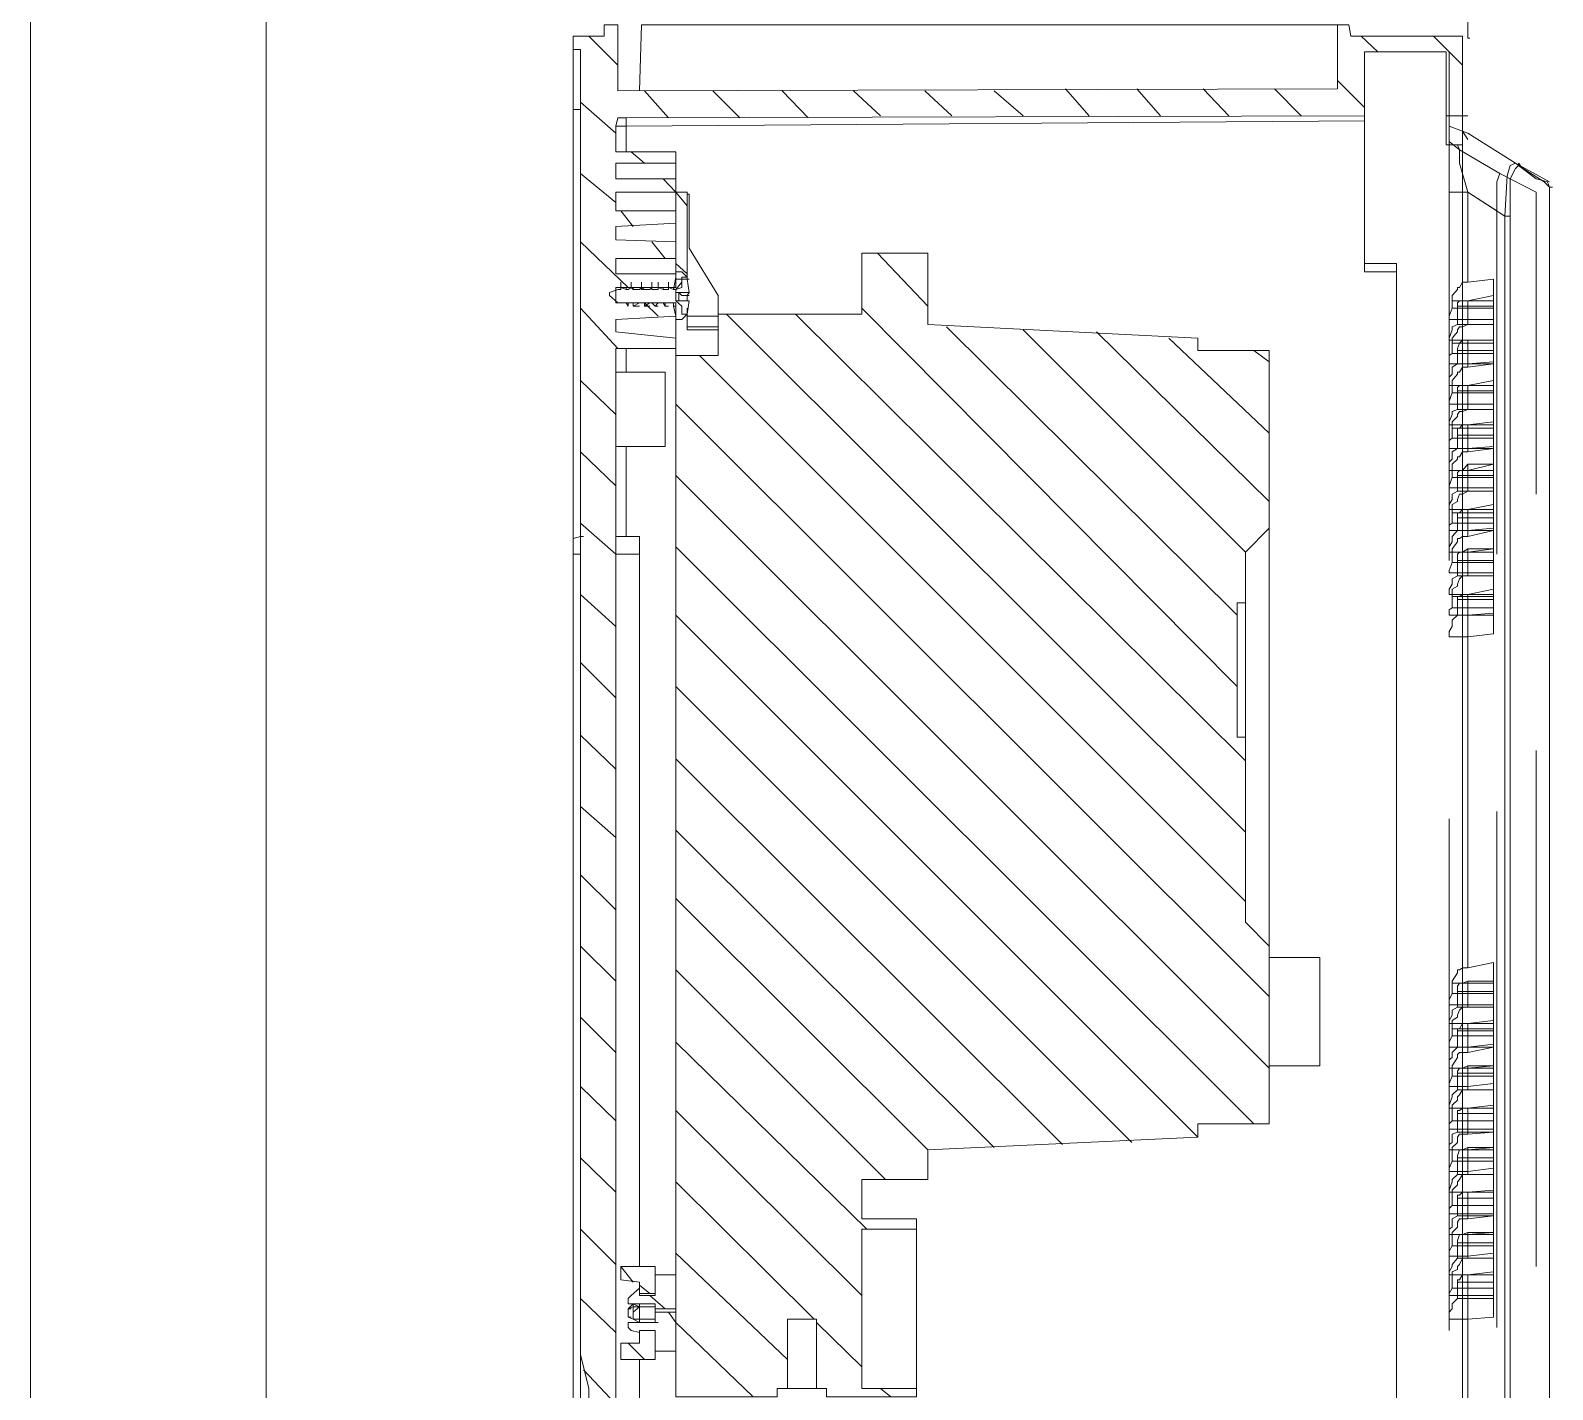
# Model space of a CAD drawing. Header units: millimetres. Extents: x 40 to 176, y -32 to 59.
# Drawn here: x 115.707 to 117.763, y -4.115 to -2.279 of the extents above; entities that cross this region are included whole.
import ezdxf

# ---------------------------------------------------------------- set-up
doc = ezdxf.new("R2010")
doc.units = ezdxf.units.MM
doc.layers.add('15 - Quadro de medição', color=6, linetype='Continuous')

msp = doc.modelspace()

# ---------------------------------------------------------------- linework, layer by layer
at = {"layer": '15 - Quadro de medição', "color": 7, "linetype": 'Continuous', "lineweight": 20, "true_color": 0x000007}
for points in [[(115.7074, -4.6712), (115.7074, 5.0936), (115.7074, 5.0936)], [(117.6489, -2.2897), (117.6489, -2.2869), (117.6489, 1.4033)], [(116.0259, -4.4575), (116.0259, -1.1569), (116.0259, -1.1569)], [(117.6419, -2.3945), (117.6419, -2.2869), (117.4911, -2.2869), (117.4883, -2.2715), (117.4729, -2.2715), (117.4729, -2.3581), (116.5008, -2.3609), (116.5008, -2.2715), (116.4826, -2.2715), (116.4826, -2.2869), (116.4407, -2.2869), (116.4407, -2.3051), (116.4505, -2.3051), (116.4505, -4.0678), (116.4617, -4.1139)], [(116.5301, -2.3609), (116.5329, -2.2715), (117.4729, -2.2715)], [(116.5008, -2.326), (116.4617, -2.2869), (116.4617, -2.2869)], [(117.5274, -2.3079), (117.5051, -2.2869), (117.5051, -2.2869)], [(117.6419, -2.326), (117.6028, -2.2869), (117.6028, -2.2869)], [(117.6489, -2.2897), (117.6517, -2.2897), (117.6517, -2.2897)], [(116.4505, -2.3861), (116.4407, -2.3861), (116.4407, -2.3051)], [(116.498, -4.9212), (116.498, -2.7087), (116.579, -2.7087), (116.579, -2.6948), (116.498, -2.6864), (116.498, -2.6696), (116.579, -2.6654), (116.579, -2.6473), (116.498, -2.6473), (116.498, -2.6263), (116.579, -2.6263), (116.579, -2.6082), (116.498, -2.6082), (116.498, -2.5872), (116.579, -2.5872), (116.579, -2.5649), (116.498, -2.5621), (116.498, -2.5439), (116.579, -2.5397), (116.579, -2.523), (116.498, -2.523), (116.498, -2.4978), (116.579, -2.4978), (116.579, -2.4797), (116.498, -2.4797), (116.498, -2.4587), (116.579, -2.4587), (116.579, -2.4433), (116.498, -2.4433), (116.498, -2.4084), (116.5008, -2.3972), (116.512, -2.3972), (117.5093, -2.3945), (117.5093, -2.3079), (117.6196, -2.3079), (117.6196, -2.3945), (117.6419, -2.3945)], [(117.6238, -2.3079), (117.6238, -2.4336), (117.6238, -2.4336)], [(117.6238, -2.3288), (117.6238, -2.326), (117.6238, -2.326)], [(117.6238, -2.3288), (117.6238, -2.326), (117.6238, -2.326)], [(117.6238, -2.4503), (117.6238, -2.3288), (117.6238, -2.3288)], [(116.5692, -2.3972), (116.5371, -2.3609), (116.5371, -2.3609)], [(116.6656, -2.3972), (116.6293, -2.3609), (116.6293, -2.3609)], [(116.7578, -2.3972), (116.7229, -2.3609), (116.7229, -2.3609)], [(116.8556, -2.3945), (116.8193, -2.3609), (116.8193, -2.3609)], [(116.9519, -2.3945), (116.9156, -2.3609), (116.9156, -2.3609)], [(117.0483, -2.3945), (117.0092, -2.3609), (117.0092, -2.3609)], [(117.1377, -2.3945), (117.1056, -2.3581), (117.1056, -2.3581)], [(117.2341, -2.3945), (117.202, -2.3581), (117.202, -2.3581)], [(117.3263, -2.3945), (117.2914, -2.3581), (117.2914, -2.3581)], [(117.4241, -2.3945), (117.3877, -2.3581), (117.3877, -2.3581)], [(117.5093, -2.3833), (117.4729, -2.347), (117.4729, -2.347)], [(116.498, -2.4182), (116.4505, -2.3763), (116.4505, -2.3763)], [(116.4407, -2.3861), (116.4407, -2.9769), (116.4407, -2.9769)], [(116.498, -2.4084), (116.512, -2.4084), (116.512, -2.3972)], [(116.512, -2.4084), (117.5093, -2.4014), (117.5093, -2.3945)], [(117.5093, -2.4014), (117.5093, -2.6054), (117.5093, -2.6054)], [(117.6419, -2.3945), (117.6419, -2.4336), (117.6196, -2.4336), (117.6196, -2.3945)], [(117.6489, -2.3945), (117.6238, -2.3945), (117.6238, -2.3945)], [(116.512, -2.4433), (116.512, -2.4084), (116.512, -2.4084)], [(117.6238, -2.4084), (117.6419, -2.4154), (117.6419, -2.4978)], [(117.6489, -2.4978), (117.6419, -2.4978), (117.6419, -2.4154), (117.6489, -2.4266)], [(117.6489, -2.4266), (117.6419, -2.4154), (117.6419, -2.4154)], [(117.6489, -2.4182), (117.6419, -2.4154), (117.6419, -2.4154)], [(117.6489, -2.4182), (117.7132, -2.4587), (117.7062, -2.4615), (117.702, -2.4755), (117.6992, -2.5299)], [(116.5371, -2.4587), (116.519, -2.4433), (116.519, -2.4433)], [(117.6238, -2.4294), (117.6378, -2.4405), (117.6378, -2.4587), (117.6489, -2.4978), (117.6238, -2.4978)], [(117.6238, -2.4294), (117.6378, -2.4405), (117.6922, -2.4727)], [(117.6238, -2.4336), (117.6238, -2.4908), (117.6238, -2.4908)], [(117.6378, -2.4405), (117.635, -2.4336), (117.635, -2.4336)], [(117.6378, -2.4405), (117.635, -2.4336), (117.635, -2.4336)], [(117.6378, -2.4405), (117.635, -2.4336), (117.635, -2.4336)], [(117.6378, -2.4405), (117.6378, -2.4587), (117.6489, -2.4978), (117.688, -2.523), (117.688, -2.4838), (117.6922, -2.4727)], [(117.6419, -2.4336), (117.6419, -5.6545), (117.6419, -5.6545)], [(116.579, -2.4587), (116.579, -2.4797), (116.579, -2.4797)], [(117.7174, -2.4615), (117.7132, -2.4657), (117.7062, -2.4797), (117.7062, -5.9269), (117.7174, -5.945), (117.7593, -5.9408)], [(117.7593, -2.4838), (117.7132, -2.4587), (117.7174, -2.4615), (117.7523, -2.4838), (117.7593, -2.4908)], [(117.7202, -2.4615), (117.7174, -2.4587), (117.7174, -2.4587)], [(117.7174, -2.4615), (117.7174, -2.4587), (117.7174, -2.4587)], [(117.7565, -2.4838), (117.7411, -2.4797), (117.7174, -2.4615)], [(116.498, -2.5118), (116.4505, -2.4727), (116.4505, -2.4727)], [(116.579, -2.4978), (116.5623, -2.4797), (116.5623, -2.4797)], [(117.688, -2.9867), (117.688, -2.523), (117.688, -2.4838), (117.6922, -2.4727), (117.7411, -2.4978)], [(117.7593, -2.4908), (117.7565, -2.4838), (117.7565, -2.4838)], [(116.579, -2.4978), (116.5832, -2.4978), (116.5832, -2.4978)], [(116.5944, -2.516), (116.579, -2.4978), (116.579, -2.4978)], [(116.5944, -2.5006), (116.5972, -2.5006), (116.5972, -2.5006)], [(116.6363, -2.6626), (116.6363, -2.6375), (116.5972, -2.5732), (116.5972, -2.5006)], [(117.6238, -2.4908), (117.6238, -2.9951), (117.6238, -2.9951)], [(117.6238, -2.4978), (117.6489, -2.4978), (117.6489, -2.6193), (117.6419, -2.6193), (117.6378, -2.6263), (117.635, -2.6263), (117.635, -2.6291), (117.628, -2.6375), (117.628, -2.6543), (117.6238, -2.6654), (117.6238, -2.6696)], [(117.6489, -2.4978), (117.6238, -2.4978), (117.6238, -2.4978)], [(117.6419, -2.4978), (117.6419, -3.002), (117.6419, -3.002)], [(117.6489, -2.4978), (117.6419, -2.4978), (117.6419, -2.4978)], [(117.6489, -2.4978), (117.6992, -2.5299), (117.6992, -2.5299)], [(117.7411, -2.9057), (117.7411, -2.4978), (117.7411, -2.4978)], [(117.7593, -5.5553), (117.7593, -2.4908), (117.7593, -2.4908)], [(117.7593, -2.4908), (117.7635, -2.4908), (117.7635, -2.4908)], [(116.5217, -2.5439), (116.505, -2.523), (116.505, -2.523)], [(117.7062, -2.5299), (117.6992, -2.5299), (117.6992, -5.8808), (117.7062, -5.8808)], [(116.5148, -2.6263), (116.4505, -2.5649), (116.4505, -2.5649)], [(116.565, -2.5872), (116.5469, -2.5649), (116.5469, -2.5649)], [(116.8304, -3.8317), (116.9198, -3.8317), (116.9198, -3.7912), (117.2844, -3.7745), (117.2844, -3.7563), (117.3808, -3.7563), (117.3808, -3.5161), (117.3486, -3.4839), (117.3486, -3.2339), (117.3375, -3.2339), (117.3375, -3.0523), (117.3486, -3.0523), (117.3486, -2.9839), (117.3808, -2.9518), (117.3808, -2.7115), (117.2844, -2.7115), (117.2844, -2.6948), (116.9198, -2.6766), (116.9198, -2.5802), (116.8304, -2.5802), (116.8304, -2.6626)], [(116.9198, -2.6515), (116.8514, -2.5802), (116.8514, -2.5802)], [(116.5944, -2.6082), (116.579, -2.5942), (116.579, -2.5942)], [(116.5874, -2.6054), (116.5944, -2.6124), (116.5944, -2.6124)], [(117.5093, -2.5942), (117.5526, -2.5942), (117.5526, -2.6054)], [(117.5093, -2.6054), (117.5526, -2.6054), (117.5526, -2.6054)], [(117.5526, -2.6054), (117.5526, -4.9826), (117.5526, -4.9826)], [(116.505, -2.6193), (116.505, -2.6263), (116.505, -2.6263)], [(116.512, -2.6263), (116.512, -2.6291), (116.512, -2.6291)], [(116.512, -2.6291), (116.5148, -2.6291), (116.5148, -2.6291)], [(116.519, -2.6193), (116.519, -2.6263), (116.519, -2.6263)], [(116.519, -2.6263), (116.5217, -2.6263), (116.5217, -2.6263)], [(116.5217, -2.6263), (116.5217, -2.6291), (116.5217, -2.6291)], [(116.5217, -2.6291), (116.5301, -2.6291), (116.5301, -2.6291)], [(116.5329, -2.6193), (116.5329, -2.6263), (116.5329, -2.6263)], [(116.5329, -2.6263), (116.5371, -2.6291), (116.5371, -2.6291)], [(116.5329, -2.6263), (116.5371, -2.6263), (116.5371, -2.6263)], [(116.5329, -2.6291), (116.5371, -2.6291), (116.5371, -2.6291)], [(116.5469, -2.6193), (116.5469, -2.6263), (116.5469, -2.6263)], [(116.5469, -2.6263), (116.5469, -2.6291), (116.5469, -2.6291)], [(116.5469, -2.6291), (116.5511, -2.6291), (116.5511, -2.6291)], [(116.5623, -2.6263), (116.5623, -2.6291), (116.5623, -2.6291)], [(116.5623, -2.6291), (116.565, -2.6291), (116.565, -2.6291)], [(116.5692, -2.6193), (116.5692, -2.6263), (116.5692, -2.6263)], [(116.5692, -2.6263), (116.5762, -2.6263), (116.5762, -2.6263)], [(116.5762, -2.6263), (116.5762, -2.6291), (116.5762, -2.6291)], [(116.5762, -2.6291), (116.579, -2.6291), (116.579, -2.6291)], [(116.579, -2.6291), (116.5874, -2.6263), (116.5874, -2.6193)], [(116.5944, -2.6151), (116.5972, -2.6151), (116.5972, -2.6151)], [(116.5944, -2.6151), (116.5972, -2.6333), (116.5944, -2.6375)], [(117.6838, -2.6151), (117.6489, -2.6193), (117.6489, -2.6193)], [(117.6838, -2.6151), (117.6838, -2.6696), (117.6838, -2.6696)], [(116.512, -2.6473), (116.5148, -2.6473), (116.5148, -2.6473)], [(116.512, -2.6473), (116.5148, -2.6473), (116.5148, -2.6473)], [(116.5217, -2.6473), (116.5301, -2.6473), (116.5301, -2.6473)], [(116.5217, -2.6473), (116.5301, -2.6473), (116.5301, -2.6473)], [(116.5217, -2.6515), (116.5301, -2.6515), (116.5301, -2.6515)], [(116.5329, -2.6473), (116.5371, -2.6473), (116.5371, -2.6473)], [(116.5371, -2.6473), (116.5441, -2.6473), (116.5441, -2.6473)], [(116.5553, -2.6654), (116.5371, -2.6473), (116.5371, -2.6473)], [(116.5371, -2.6515), (116.5441, -2.6515), (116.5441, -2.6515)], [(116.5469, -2.6473), (116.5511, -2.6473), (116.5511, -2.6473)], [(116.5469, -2.6473), (116.5511, -2.6473), (116.5511, -2.6473)], [(116.5511, -2.6515), (116.5553, -2.6515), (116.5553, -2.6515)], [(116.5623, -2.6473), (116.565, -2.6473), (116.565, -2.6473)], [(116.5623, -2.6473), (116.565, -2.6473), (116.565, -2.6473)], [(116.565, -2.6515), (116.5692, -2.6515), (116.5692, -2.6515)], [(116.565, -2.6515), (116.5692, -2.6515), (116.5692, -2.6515)], [(116.5762, -2.6473), (116.579, -2.6473), (116.579, -2.6473)], [(116.5762, -2.6473), (116.579, -2.6473), (116.579, -2.6473)], [(116.579, -2.6515), (116.5762, -2.6515), (116.5762, -2.6515)], [(116.579, -2.6333), (116.5832, -2.6333), (116.5874, -2.6375)], [(116.579, -2.6445), (116.5972, -2.6445), (116.5972, -2.6445)], [(116.579, -2.6445), (116.5972, -2.6445), (116.5972, -2.6445)], [(116.5832, -2.6333), (116.5832, -2.6445), (116.5832, -2.6445)], [(116.5944, -2.6375), (116.5874, -2.6375), (116.5874, -2.6375)], [(116.5944, -2.6375), (116.5972, -2.6375), (116.5972, -2.6375)], [(116.5944, -2.6375), (116.5944, -2.6445), (116.5944, -2.6445)], [(116.5972, -2.6445), (116.5944, -2.6626), (116.5944, -2.6626)], [(117.6838, -2.6445), (117.628, -2.6445), (117.628, -2.6445)], [(117.635, -2.6766), (117.635, -2.6515), (117.635, -2.6473), (117.6378, -2.6445), (117.6489, -2.6445), (117.6489, -2.6766)], [(117.6838, -2.6515), (117.635, -2.6515), (117.635, -2.6515)], [(117.6489, -2.6445), (117.6838, -2.6375), (117.6838, -2.6375)], [(116.5008, -2.7087), (116.4505, -2.6543), (116.4505, -2.6543)], [(116.579, -2.6696), (116.579, -2.6948), (116.579, -2.6948)], [(116.6363, -2.6836), (116.5944, -2.6836), (116.5944, -2.6543)], [(116.5944, -2.6654), (116.6363, -2.6654), (116.6363, -2.6654)], [(116.8304, -2.6626), (116.6363, -2.6626), (116.6363, -2.6626)], [(116.6363, -2.7185), (116.6363, -2.6626), (116.6363, -2.6626)], [(117.3486, -3.3624), (116.6475, -2.6626), (116.6475, -2.6626)], [(117.3486, -3.266), (116.741, -2.6626), (116.741, -2.6626)], [(117.3375, -3.1655), (116.8304, -2.6543), (116.8304, -2.6543)], [(117.6489, -2.6696), (117.6238, -2.6696), (117.6238, -2.6696)], [(117.6838, -2.6543), (117.628, -2.6543), (117.628, -2.6543)], [(117.6489, -2.6696), (117.6838, -2.6696), (117.6838, -2.6696)], [(117.6838, -2.6696), (117.6838, -2.6976), (117.6838, -2.6976)], [(116.6363, -2.6794), (116.5944, -2.6794), (116.5944, -2.6794)], [(117.3375, -3.0691), (116.945, -2.6794), (116.945, -2.6794)], [(117.3486, -2.9839), (117.0483, -2.6836), (117.0483, -2.6836)], [(117.3808, -2.9154), (117.1475, -2.6864), (117.1475, -2.6864)], [(117.6489, -2.6976), (117.6238, -2.6976), (117.6238, -2.6948), (117.628, -2.6836), (117.628, -2.6794), (117.635, -2.6766), (117.6489, -2.6766)], [(117.6838, -2.6766), (117.6489, -2.6766), (117.6419, -2.6794), (117.6378, -2.6794), (117.635, -2.6836), (117.635, -2.6864), (117.628, -2.6948), (117.628, -2.7017), (117.6838, -2.7017), (117.6838, -2.6976)], [(117.6838, -2.6766), (117.6489, -2.6766), (117.6489, -2.6766)], [(116.512, -2.7409), (116.512, -2.7087), (116.512, -2.7087)], [(116.579, -2.7087), (116.579, -2.7185), (116.6363, -2.7185)], [(117.3808, -2.8233), (117.2453, -2.6948), (117.2453, -2.6948)], [(117.3808, -2.7269), (117.3598, -2.7115), (117.3598, -2.7115)], [(117.635, -2.7115), (117.635, -2.7297), (117.628, -2.7339), (117.628, -2.7436), (117.6238, -2.7478), (117.6238, -2.759)], [(117.628, -2.759), (117.628, -2.752), (117.635, -2.7436), (117.635, -2.7409), (117.6378, -2.7409), (117.6419, -2.7339), (117.6489, -2.7339), (117.6489, -2.6976), (117.6419, -2.6976), (117.6378, -2.7017), (117.635, -2.7087), (117.635, -2.7115)], [(117.628, -2.7017), (117.628, -2.7157), (117.6838, -2.7157), (117.6838, -2.7017)], [(117.6838, -2.7115), (117.635, -2.7115), (117.635, -2.7115)], [(117.6838, -2.6976), (117.6489, -2.6976), (117.6489, -2.6976)], [(117.6489, -2.6976), (117.6838, -2.6976), (117.6838, -2.6976)], [(116.579, -2.7185), (116.579, -4.125), (116.7159, -4.125), (116.7159, -4.1139), (116.7299, -4.1139), (116.7299, -4.0203), (116.769, -4.0203), (116.769, -4.1139), (116.7829, -4.1139), (116.7829, -4.125), (116.9045, -4.125), (116.9045, -4.1139), (116.8304, -4.1139), (116.8304, -3.8988), (116.9045, -3.8988), (116.9045, -3.8848), (116.8304, -3.8848), (116.8304, -3.8317)], [(117.3486, -3.456), (116.6111, -2.7185), (116.6111, -2.7185)], [(117.628, -2.7157), (117.6238, -2.7185), (117.6238, -2.7297)], [(117.6238, -2.7297), (117.6489, -2.7297), (117.635, -2.7297)], [(117.6489, -2.759), (117.6838, -2.752), (117.6838, -2.7269), (117.6489, -2.7297)], [(117.6838, -2.7297), (117.6489, -2.7297), (117.6489, -2.7297)], [(117.6838, -2.7297), (117.6489, -2.7339), (117.6489, -2.7339)], [(117.6838, -2.7157), (117.6838, -2.7269), (117.6838, -2.7269)], [(116.498, -2.7981), (116.4505, -2.752), (116.4505, -2.752)], [(116.498, -2.7409), (116.565, -2.7409), (116.565, -2.7409)], [(116.565, -2.8414), (116.565, -2.7409), (116.565, -2.7409)], [(117.6489, -2.759), (117.6838, -2.752), (117.6838, -2.752)], [(117.6838, -2.752), (117.6838, -2.759), (117.6838, -2.759)], [(117.6489, -2.759), (117.6238, -2.759), (117.6238, -2.759)], [(117.635, -2.766), (117.635, -2.7911), (117.628, -2.7939), (117.628, -2.7981), (117.6238, -2.8079), (117.6238, -2.8121)], [(117.628, -2.7688), (117.6238, -2.78), (117.6238, -2.7842)], [(117.6489, -2.7911), (117.6489, -2.759), (117.6378, -2.759), (117.635, -2.7618), (117.635, -2.766)], [(117.6838, -2.766), (117.635, -2.766), (117.635, -2.766)], [(117.6838, -2.7688), (117.6838, -2.7842), (117.6838, -2.7842)], [(117.3808, -3.5845), (116.579, -2.7842), (116.579, -2.7842)], [(117.6489, -2.7842), (117.6238, -2.7842), (117.6238, -2.7842)], [(117.6838, -2.7911), (117.6489, -2.7911), (117.6419, -2.7939), (117.6378, -2.7939), (117.635, -2.7981), (117.635, -2.8009), (117.628, -2.8079), (117.628, -2.8163), (117.6838, -2.8163), (117.6838, -2.8121)], [(117.6489, -2.7911), (117.635, -2.7911), (117.635, -2.7911)], [(117.6838, -2.8121), (117.6838, -2.7842), (117.6489, -2.7842)], [(117.6838, -2.7911), (117.6489, -2.7911), (117.6489, -2.7911)], [(117.6489, -2.8484), (117.6489, -2.8121), (117.6419, -2.8121), (117.6378, -2.8163), (117.635, -2.8163), (117.635, -2.8261), (117.635, -2.8442), (117.628, -2.8484), (117.628, -2.8582), (117.6238, -2.8624), (117.6238, -2.8735)], [(117.6489, -2.8121), (117.6238, -2.8121), (117.6238, -2.8121)], [(117.628, -2.8163), (117.628, -2.8302), (117.6838, -2.8302), (117.6838, -2.8163)], [(117.6489, -2.8121), (117.6838, -2.8079), (117.6838, -2.8079)], [(117.6838, -2.8121), (117.6489, -2.8121), (117.6489, -2.8121)], [(117.628, -2.8302), (117.6238, -2.833), (117.6238, -2.8442)], [(117.6838, -2.8261), (117.635, -2.8261), (117.635, -2.8261)], [(117.6838, -2.8302), (117.6838, -2.8414), (117.6838, -2.8414)], [(116.498, -2.8945), (116.4505, -2.8484), (116.4505, -2.8484)], [(116.565, -2.8414), (116.498, -2.8414), (116.498, -2.8414)], [(116.512, -2.9629), (116.512, -2.8414), (116.512, -2.8414)], [(117.6489, -2.8442), (117.6238, -2.8442), (117.6238, -2.8442)], [(117.6838, -2.8652), (117.6838, -2.8735), (117.628, -2.8735), (117.628, -2.8652), (117.635, -2.8582), (117.635, -2.8554), (117.6378, -2.8554), (117.6419, -2.8484), (117.6489, -2.8484)], [(117.6489, -2.8442), (117.635, -2.8442), (117.635, -2.8442)], [(117.6489, -2.8442), (117.6838, -2.8414), (117.6838, -2.8414)], [(117.6838, -2.8442), (117.6489, -2.8442), (117.6489, -2.8442)], [(117.6838, -2.8442), (117.6489, -2.8484), (117.6489, -2.8484)], [(117.6838, -2.8414), (117.6838, -2.8652), (117.6838, -2.8652)], [(117.6489, -2.9015), (117.6489, -2.8652), (117.6419, -2.8735), (117.6378, -2.8735), (117.635, -2.8763), (117.635, -2.8805), (117.635, -2.9015), (117.628, -2.9057), (117.628, -2.9127), (117.6238, -2.9196), (117.6238, -2.9266)], [(117.6489, -2.8735), (117.6238, -2.8735), (117.6238, -2.8735)], [(117.628, -2.8735), (117.628, -2.8833), (117.6838, -2.8833), (117.6838, -2.8735)], [(117.6838, -2.8652), (117.6489, -2.8735), (117.6489, -2.8735)], [(117.6489, -2.8652), (117.6838, -2.8652), (117.6838, -2.8652)], [(117.3808, -3.6809), (116.579, -2.8805), (116.579, -2.8805)], [(117.628, -2.8833), (117.6238, -2.8945), (117.6238, -2.8973)], [(117.6489, -2.8973), (117.6238, -2.8973), (117.6238, -2.8973)], [(117.6838, -2.8805), (117.635, -2.8805), (117.635, -2.8805)], [(117.6489, -2.8973), (117.6838, -2.8973), (117.6838, -2.8973)], [(117.6489, -2.9266), (117.6838, -2.9266), (117.6838, -2.8973)], [(117.6838, -2.8833), (117.6838, -2.8973), (117.6838, -2.8973)], [(117.6838, -2.9015), (117.6489, -2.9015), (117.6419, -2.9057), (117.6378, -2.9057), (117.635, -2.9127), (117.635, -2.9154), (117.628, -2.9196), (117.628, -2.9308), (117.6838, -2.9308), (117.6838, -2.9266)], [(117.6489, -2.9015), (117.635, -2.9015), (117.635, -2.9015)], [(117.6838, -2.9015), (117.6489, -2.9015), (117.6489, -2.9015)], [(117.6489, -2.9629), (117.6489, -2.9266), (117.6419, -2.9266), (117.6378, -2.9308), (117.635, -2.9308), (117.635, -2.9546), (117.628, -2.9629), (117.628, -2.9699), (117.6238, -2.9769), (117.6238, -2.9839)], [(117.6489, -2.9266), (117.6238, -2.9266), (117.6238, -2.9266)], [(117.628, -2.9308), (117.628, -2.9448), (117.6838, -2.9448), (117.6838, -2.9308)], [(117.6838, -2.9378), (117.635, -2.9378), (117.635, -2.9378)], [(117.6489, -2.9266), (117.6838, -2.9196), (117.6838, -2.9196)], [(116.498, -2.9867), (116.4505, -2.9448), (116.4505, -2.9448)], [(117.3808, -3.5161), (117.3808, -2.9518), (117.3808, -2.9518)], [(117.628, -2.9448), (117.6238, -2.9476), (117.6238, -2.9546)], [(117.6489, -2.9546), (117.6238, -2.9546), (117.6238, -2.9546)], [(117.6489, -2.9546), (117.635, -2.9546), (117.635, -2.9546)], [(117.6489, -2.9839), (117.6838, -2.9797), (117.6838, -2.9518), (117.6489, -2.9546)], [(117.6838, -2.9546), (117.6489, -2.9546), (117.6489, -2.9546)], [(117.6838, -2.9546), (117.6489, -2.9629), (117.6489, -2.9629)], [(117.6489, -2.9629), (117.6838, -2.9546), (117.6838, -2.9546)], [(117.6838, -2.9448), (117.6838, -2.9518), (117.6838, -2.9518)], [(116.4505, -2.9629), (116.4407, -2.9657), (116.4407, -2.9769)], [(116.4407, -2.9769), (116.4407, -2.9867), (116.4407, -2.9867)], [(116.4505, -2.9629), (116.4547, -2.9629), (116.4547, -2.9629)], [(116.4505, -2.9867), (116.4505, -2.9629), (116.4505, -2.9629)], [(116.498, -2.9629), (116.5301, -2.9629), (116.5301, -2.9629)], [(116.5301, -2.9867), (116.5301, -2.9629), (116.5301, -2.9629)], [(117.3598, -3.7563), (116.579, -2.9769), (116.579, -2.9769)], [(117.6838, -2.9797), (117.6838, -2.9839), (117.628, -2.9839), (117.628, -2.9797), (117.635, -2.9699), (117.635, -2.9657), (117.6378, -2.9657), (117.6419, -2.9629), (117.6489, -2.9629)], [(117.6838, -2.9797), (117.6489, -2.9797), (117.6419, -2.9839), (117.6378, -2.9839), (117.635, -2.9867), (117.635, -2.9951), (117.6838, -2.9951)], [(117.6489, -2.9797), (117.6489, -3.016), (117.6489, -3.016)], [(116.5301, -3.949), (116.5301, -2.9867), (116.498, -2.9867)], [(117.6489, -2.9839), (117.6238, -2.9839), (117.6238, -2.9839)], [(117.628, -2.9979), (117.6238, -3.009), (117.6238, -3.0118)], [(117.628, -2.9839), (117.628, -2.9979), (117.6838, -2.9979), (117.6838, -2.9839)], [(117.635, -3.016), (117.635, -2.9951), (117.635, -2.9951)], [(117.6838, -3.0118), (117.6838, -2.9979), (117.6838, -2.9979)], [(117.6489, -3.0118), (117.6238, -3.0118), (117.6238, -3.0118)], [(117.6489, -3.0412), (117.6238, -3.0412), (117.6238, -3.0342), (117.628, -3.0272), (117.628, -3.0202), (117.635, -3.016), (117.6489, -3.016)], [(117.6838, -3.0439), (117.628, -3.0439), (117.628, -3.0342), (117.635, -3.03), (117.635, -3.0272), (117.6378, -3.0202), (117.6419, -3.016), (117.6489, -3.016)], [(117.6489, -3.0118), (117.6838, -3.0118), (117.6838, -3.0118)], [(117.6838, -3.016), (117.6489, -3.016), (117.6489, -3.016)], [(117.6489, -3.016), (117.6838, -3.016), (117.6838, -3.016)], [(117.6838, -3.016), (117.6489, -3.016), (117.6489, -3.016)], [(117.6838, -3.0118), (117.6838, -3.0412), (117.6838, -3.0412)], [(116.498, -3.0845), (116.4505, -3.0412), (116.4505, -3.0412)], [(117.6489, -3.5454), (117.6489, -3.0412), (117.6419, -3.0412), (117.6378, -3.0439), (117.635, -3.0439), (117.635, -3.0481), (117.635, -3.0691), (117.628, -3.0761), (117.628, -3.0845), (117.6238, -3.0914), (117.6238, -3.0984)], [(117.6489, -3.0412), (117.6838, -3.0342), (117.6838, -3.0342)], [(117.6838, -3.0412), (117.6489, -3.0412), (117.6489, -3.0412)], [(117.6838, -3.0412), (117.6838, -3.0663), (117.6838, -3.0663)], [(117.3486, -3.2339), (117.3486, -3.0523), (117.3486, -3.0523)], [(117.6489, -3.0691), (117.6238, -3.0691), (117.6238, -3.0621), (117.628, -3.0593), (117.6838, -3.0593)], [(117.628, -3.0439), (117.628, -3.0593), (117.628, -3.0593)], [(117.6838, -3.0481), (117.635, -3.0481), (117.635, -3.0481)], [(117.2844, -3.7745), (116.579, -3.0691), (116.579, -3.0691)], [(117.6489, -3.0691), (117.635, -3.0691), (117.635, -3.0691)], [(117.6489, -3.0691), (117.6838, -3.0663), (117.6838, -3.0663)], [(117.6838, -3.0691), (117.6489, -3.0691), (117.6489, -3.0691)], [(117.6838, -3.0663), (117.6838, -3.0942), (117.6838, -3.0942)], [(117.6489, -3.0984), (117.6238, -3.0984), (117.6238, -3.0984)], [(117.6838, -3.0942), (117.6489, -3.0984), (117.6489, -3.0984)], [(116.498, -3.1808), (116.4505, -3.1333), (116.4505, -3.1333)], [(117.195, -3.7814), (116.579, -3.1655), (116.579, -3.1655)], [(116.498, -3.2772), (116.4505, -3.2311), (116.4505, -3.2311)], [(117.1014, -3.7842), (116.579, -3.2632), (116.579, -3.2632)], [(117.7411, -3.949), (117.7411, -3.2521), (117.7411, -3.2521)], [(116.498, -3.3694), (116.4505, -3.3275), (116.4505, -3.3275)], [(117.6238, -3.3443), (117.6238, -4.0356), (117.6238, -4.0356)], [(117.6419, -3.3484), (117.6419, -4.0426), (117.6419, -4.0426)], [(117.688, -4.0315), (117.688, -3.3345), (117.688, -3.3345)], [(117.0092, -3.7884), (116.579, -3.3596), (116.579, -3.3596)], [(116.498, -3.4672), (116.4505, -3.4197), (116.4505, -3.4197)], [(116.9198, -3.7912), (116.579, -3.4518), (116.579, -3.4518)], [(116.498, -3.5635), (116.4505, -3.5161), (116.4505, -3.5161)], [(117.3808, -3.5314), (117.4492, -3.5314), (117.4492, -3.5314)], [(117.3808, -3.6781), (117.4492, -3.6781), (117.4492, -3.5314)], [(116.8626, -3.8317), (116.579, -3.5482), (116.579, -3.5482)], [(117.628, -3.5663), (117.628, -3.5803), (117.6838, -3.5803), (117.6838, -3.5663)], [(117.6838, -3.5635), (117.6489, -3.5635), (117.6419, -3.5663), (117.6378, -3.5663), (117.635, -3.5705), (117.635, -3.5775)], [(117.6489, -3.5635), (117.6489, -3.5985), (117.6489, -3.5985)], [(117.628, -3.5803), (117.6238, -3.5887), (117.6238, -3.5957)], [(117.6489, -3.5957), (117.6238, -3.5957), (117.6238, -3.5957)], [(117.6838, -3.5775), (117.635, -3.5775), (117.635, -3.5985), (117.6489, -3.5985)], [(117.6489, -3.6208), (117.6838, -3.6208), (117.6838, -3.5957), (117.6489, -3.5957)], [(117.6838, -3.5803), (117.6838, -3.5957), (117.6838, -3.5957)], [(116.498, -3.6599), (116.4505, -3.6124), (116.4505, -3.6124)], [(117.635, -3.5985), (117.628, -3.6027), (117.628, -3.6096), (117.6238, -3.6166), (117.6238, -3.6208)], [(117.6838, -3.5985), (117.6489, -3.5985), (117.6419, -3.5985), (117.6378, -3.6027), (117.635, -3.6096), (117.635, -3.6124), (117.628, -3.6166), (117.628, -3.6278), (117.6838, -3.6278), (117.6838, -3.6208)], [(117.6838, -3.5985), (117.6489, -3.5985), (117.6489, -3.5985)], [(117.6489, -3.6208), (117.6838, -3.6166), (117.6838, -3.6166)], [(117.6489, -3.6599), (117.6489, -3.6208), (117.6419, -3.6208), (117.6378, -3.6278), (117.635, -3.6278), (117.635, -3.6306), (117.635, -3.6529), (117.628, -3.6599), (117.628, -3.6669), (117.6238, -3.6697), (117.6238, -3.6809)], [(117.6489, -3.6208), (117.6238, -3.6208), (117.6238, -3.6208)], [(117.628, -3.6376), (117.6238, -3.646), (117.6238, -3.6529)], [(117.628, -3.6278), (117.628, -3.6376), (117.6838, -3.6376), (117.6838, -3.6278)], [(117.6838, -3.6306), (117.635, -3.6306), (117.635, -3.6306)], [(117.6838, -3.6376), (117.6838, -3.6487), (117.6838, -3.6487)], [(116.8374, -3.8988), (116.579, -3.646), (116.579, -3.646)], [(117.6489, -3.6529), (117.6238, -3.6529), (117.6238, -3.6529)], [(117.6838, -3.6529), (117.6489, -3.6599), (117.6378, -3.6599), (117.635, -3.6627), (117.635, -3.6669), (117.628, -3.6781), (117.628, -3.6809), (117.6838, -3.6809), (117.6838, -3.6781)], [(117.6489, -3.6529), (117.635, -3.6529), (117.635, -3.6529)], [(117.6489, -3.6809), (117.6838, -3.6781), (117.6838, -3.6487), (117.6489, -3.6529)], [(117.6838, -3.6529), (117.6489, -3.6529), (117.6489, -3.6529)], [(117.6838, -3.6781), (117.6489, -3.6781), (117.6419, -3.6809), (117.6378, -3.6809), (117.635, -3.6851), (117.635, -3.6879)], [(117.6489, -3.6781), (117.6489, -3.7102), (117.6489, -3.7102)], [(117.6489, -3.6809), (117.6238, -3.6809), (117.6238, -3.6809)], [(117.628, -3.692), (117.6238, -3.7018), (117.6238, -3.706)], [(117.628, -3.6809), (117.628, -3.692), (117.6838, -3.692), (117.6838, -3.6809)], [(117.6838, -3.6879), (117.635, -3.6879), (117.635, -3.7102), (117.6489, -3.7102)], [(117.6838, -3.692), (117.6838, -3.7018), (117.6838, -3.7018)], [(116.498, -3.7521), (116.4505, -3.706), (116.4505, -3.706)], [(117.6489, -3.706), (117.6238, -3.706), (117.6238, -3.706)], [(117.635, -3.7102), (117.628, -3.7172), (117.628, -3.72), (117.6238, -3.7312), (117.6238, -3.7353)], [(117.6838, -3.7353), (117.628, -3.7353), (117.628, -3.7312), (117.635, -3.7242), (117.635, -3.72), (117.6378, -3.7172), (117.6419, -3.7102), (117.6489, -3.7102)], [(117.6489, -3.706), (117.6838, -3.7018), (117.6838, -3.7018)], [(117.6838, -3.7102), (117.6489, -3.7102), (117.6489, -3.7102)], [(117.6838, -3.7102), (117.6489, -3.7102), (117.6489, -3.7102)], [(117.6838, -3.7018), (117.6838, -3.7353), (117.6838, -3.7353)], [(116.8304, -3.9882), (116.579, -3.7381), (116.579, -3.7381)], [(117.6489, -3.7353), (117.6238, -3.7353), (117.6238, -3.7353)], [(117.628, -3.7353), (117.628, -3.7521), (117.628, -3.7521)], [(117.635, -3.7675), (117.635, -3.7423), (117.635, -3.7381), (117.6378, -3.7381), (117.6419, -3.7353), (117.6489, -3.7353), (117.6489, -3.7703)], [(117.6489, -3.7353), (117.6838, -3.7312), (117.6838, -3.7312)], [(117.6838, -3.7353), (117.6489, -3.7353), (117.6489, -3.7353)], [(117.6838, -3.7633), (117.6838, -3.7353), (117.6838, -3.7353)], [(117.6838, -3.7521), (117.628, -3.7521), (117.6238, -3.7563), (117.6238, -3.7633)], [(117.6838, -3.7423), (117.635, -3.7423), (117.635, -3.7423)], [(117.6489, -3.7633), (117.6238, -3.7633), (117.6238, -3.7633)], [(117.6489, -3.7675), (117.635, -3.7675), (117.628, -3.7703), (117.628, -3.7814), (117.6238, -3.7842), (117.6238, -3.7912)], [(117.6838, -3.7675), (117.6489, -3.7703), (117.6378, -3.7703), (117.635, -3.7745), (117.635, -3.7814), (117.628, -3.7884), (117.628, -3.7912), (117.6838, -3.7912)], [(117.6489, -3.7633), (117.6838, -3.7633), (117.6838, -3.7633)], [(117.6838, -3.7675), (117.6489, -3.7675), (117.6489, -3.7675)], [(117.6838, -3.7633), (117.6838, -3.7884), (117.6838, -3.7884)], [(116.498, -3.8485), (116.4505, -3.8024), (116.4505, -3.8024)], [(117.6489, -3.7912), (117.6238, -3.7912), (117.6238, -3.7912)], [(117.628, -3.7912), (117.628, -3.8066), (117.628, -3.8066)], [(117.6838, -3.7884), (117.6489, -3.7884), (117.6419, -3.7912), (117.6378, -3.7912), (117.635, -3.7996), (117.635, -3.8024)], [(117.635, -3.8247), (117.635, -3.8024), (117.6838, -3.8024)], [(117.6838, -3.7884), (117.6489, -3.7912), (117.6489, -3.7912)], [(117.6489, -3.7884), (117.6489, -3.8247), (117.6489, -3.8247)], [(117.6838, -3.7884), (117.6838, -3.8164), (117.6838, -3.8164)], [(117.6838, -3.8066), (117.628, -3.8066), (117.6238, -3.8164), (117.6238, -3.8205)], [(117.6489, -3.8205), (117.6238, -3.8205), (117.6238, -3.8205)], [(117.6489, -3.8205), (117.6838, -3.8164), (117.6838, -3.8164)], [(117.6838, -3.8164), (117.6838, -3.8485), (117.6838, -3.8485)], [(116.7662, -4.0203), (116.579, -3.8345), (116.579, -3.8345)], [(117.6489, -3.8485), (117.6238, -3.8485), (117.6238, -3.8457), (117.628, -3.8345), (117.628, -3.8317), (117.635, -3.8247), (117.6489, -3.8247)], [(117.6838, -3.8485), (117.628, -3.8485), (117.628, -3.8457), (117.635, -3.8387), (117.635, -3.8345), (117.6378, -3.8317), (117.6419, -3.8247), (117.6489, -3.8247)], [(117.6838, -3.8247), (117.6489, -3.8247), (117.6489, -3.8247)], [(117.6838, -3.8247), (117.6489, -3.8247), (117.6489, -3.8247)], [(117.6489, -3.8848), (117.6489, -3.8485), (117.6419, -3.8485), (117.6378, -3.8527), (117.635, -3.8527), (117.635, -3.8569), (117.635, -3.8806), (117.628, -3.8848), (117.628, -3.896), (117.6238, -3.8988), (117.6238, -3.9057)], [(117.628, -3.8485), (117.628, -3.8666), (117.628, -3.8666)], [(117.6838, -3.8569), (117.635, -3.8569), (117.635, -3.8569)], [(117.6489, -3.8485), (117.6838, -3.8457), (117.6838, -3.8457)], [(117.6838, -3.8485), (117.6489, -3.8485), (117.6489, -3.8485)], [(117.6838, -3.8485), (117.6838, -3.8666), (117.6838, -3.8666)], [(117.6838, -3.8778), (117.6838, -3.8666), (117.628, -3.8666), (117.6238, -3.8708), (117.6238, -3.8778), (117.6489, -3.8778)], [(117.6838, -3.903), (117.6838, -3.9057), (117.628, -3.9057), (117.628, -3.903), (117.635, -3.896), (117.635, -3.889), (117.6378, -3.8848), (117.6489, -3.8848)], [(117.6489, -3.8806), (117.635, -3.8806), (117.635, -3.8806)], [(117.6489, -3.8778), (117.6838, -3.8778), (117.6838, -3.8778)], [(117.6489, -3.9057), (117.6838, -3.903), (117.6838, -3.8778)], [(117.6838, -3.8806), (117.6489, -3.8806), (117.6489, -3.8806)], [(117.6838, -3.8806), (117.6489, -3.8848), (117.6489, -3.8848)], [(117.6489, -3.8848), (117.6838, -3.8806), (117.6838, -3.8806)], [(116.498, -3.9463), (116.4505, -3.8988), (116.4505, -3.8988)], [(116.9045, -3.8988), (116.9045, -4.1139), (116.9045, -4.1139)], [(117.6489, -3.9379), (117.6489, -3.903), (117.6419, -3.9057), (117.6378, -3.9057), (117.635, -3.9141), (117.635, -3.9169), (117.635, -3.9379), (117.628, -3.9463), (117.628, -3.949), (117.6238, -3.956), (117.6238, -3.9602)], [(117.6489, -3.9057), (117.6238, -3.9057), (117.6238, -3.9057)], [(117.628, -3.9057), (117.628, -3.9211), (117.6838, -3.9211), (117.6838, -3.9057)], [(117.6489, -3.903), (117.6838, -3.903), (117.6838, -3.903)], [(117.628, -3.9211), (117.6238, -3.9281), (117.6238, -3.9351)], [(117.6838, -3.9169), (117.635, -3.9169), (117.635, -3.9169)], [(117.6838, -3.9309), (117.6838, -3.9211), (117.6838, -3.9211)], [(116.7299, -4.0748), (116.579, -3.9309), (116.579, -3.9309)], [(117.6489, -3.9351), (117.6238, -3.9351), (117.6238, -3.9351)], [(117.6838, -3.9379), (117.6489, -3.9379), (117.6419, -3.9379), (117.6378, -3.9463), (117.635, -3.949), (117.635, -3.9532), (117.628, -3.956), (117.628, -3.9602), (117.6838, -3.9602)], [(117.6489, -3.9379), (117.635, -3.9379), (117.635, -3.9379)], [(117.6489, -3.9351), (117.6838, -3.9309), (117.6838, -3.9309)], [(117.6838, -3.9379), (117.6489, -3.9379), (117.6489, -3.9379)], [(117.6489, -3.9379), (117.6838, -3.9379), (117.6838, -3.9379)], [(117.6838, -3.9309), (117.6838, -3.9602), (117.6838, -3.9602)], [(116.5217, -3.97), (116.505, -3.949), (116.505, -3.949)], [(116.5511, -3.9602), (116.5511, -3.9882), (116.5301, -3.9882), (116.5301, -3.9784), (116.519, -3.9882)], [(116.5511, -3.9993), (116.5511, -4.0063), (116.579, -4.0063), (116.579, -3.9602), (116.5511, -3.9602)], [(117.6489, -3.9602), (117.6238, -3.9602), (117.6238, -3.9602)], [(117.628, -3.9602), (117.628, -3.9784), (117.6838, -3.9784), (117.6838, -3.9602)], [(117.635, -3.9923), (117.635, -3.97), (117.635, -3.9672), (117.6378, -3.9672), (117.6419, -3.9602), (117.6489, -3.9602)], [(117.6489, -4.4672), (117.6489, -3.9602), (117.6838, -3.956)], [(117.6838, -3.9602), (117.6489, -3.9602), (117.6489, -3.9602)], [(116.519, -3.9882), (116.5148, -3.9923), (116.5148, -3.9923)], [(116.5441, -3.9854), (116.5301, -3.9742), (116.5301, -3.9742)], [(116.5301, -3.9854), (116.5301, -3.9882), (116.5301, -3.9882)], [(116.565, -4.0063), (116.5441, -3.9882), (116.5441, -3.9882)], [(117.628, -3.9784), (117.6238, -3.9854), (117.6238, -3.9882)], [(117.6489, -3.9882), (117.6238, -3.9882), (117.6238, -3.9882)], [(117.6838, -3.97), (117.635, -3.97), (117.635, -3.97)], [(117.6489, -3.9882), (117.6838, -3.9882), (117.6838, -3.9882)], [(117.6838, -3.9882), (117.6838, -3.9784), (117.6838, -3.9784)], [(117.6838, -3.9882), (117.6838, -4.0175), (117.6838, -4.0175)], [(116.498, -4.0384), (116.4505, -3.9923), (116.4505, -3.9923)], [(116.5511, -3.9993), (116.5148, -3.9993), (116.5148, -3.9923)], [(116.5148, -4.0063), (116.5217, -3.9993), (116.5217, -3.9993)], [(116.5148, -4.0063), (116.5217, -4.0035), (116.5217, -4.0035)], [(116.5148, -4.0175), (116.5148, -4.0063), (116.5148, -4.0063)], [(116.5148, -4.0063), (116.519, -4.0063), (116.519, -4.0063)], [(116.5217, -3.9993), (116.5301, -4.0035), (116.5301, -4.0035)], [(116.5217, -3.9993), (116.5217, -4.0105), (116.5301, -4.0035), (116.5301, -4.0203)], [(116.5217, -3.9993), (116.5217, -4.0035), (116.5217, -4.0035)], [(116.5217, -4.0035), (116.5301, -4.0035), (116.5329, -4.0035)], [(116.5217, -4.0035), (116.5217, -4.0203), (116.5217, -4.0203)], [(116.5301, -3.9993), (116.5329, -3.9993), (116.5329, -3.9993)], [(116.5301, -3.9993), (116.5329, -3.9993), (116.5329, -3.9993)], [(116.5301, -3.9993), (116.5301, -4.0203), (116.5301, -4.0203)], [(116.5301, -4.0035), (116.5511, -4.0035), (116.5511, -4.0035)], [(116.5511, -4.0105), (116.5511, -4.0063), (116.5511, -4.0063)], [(117.6489, -3.9923), (117.635, -3.9923), (117.628, -3.9993), (117.628, -4.0063), (117.6238, -4.0105), (117.6238, -4.0203), (117.6489, -4.0203)], [(117.6838, -3.9923), (117.6489, -3.9923), (117.6489, -3.9923)], [(116.5301, -4.0203), (116.5217, -4.0203), (116.5148, -4.0175)], [(116.5148, -4.0175), (116.5217, -4.0203), (116.5301, -4.0245), (116.5329, -4.0245)], [(116.5148, -4.0175), (116.519, -4.0175), (116.519, -4.0175)], [(116.5148, -4.0245), (116.5511, -4.0245), (116.5511, -4.0245)], [(116.5148, -4.0315), (116.5148, -4.0245), (116.5148, -4.0245)], [(116.5217, -4.0203), (116.5301, -4.0203), (116.5301, -4.0203)], [(116.5217, -4.0203), (116.5301, -4.0203), (116.5301, -4.0203)], [(116.5301, -4.0245), (116.5301, -4.0203), (116.5301, -4.0203)], [(116.5511, -4.0203), (116.5301, -4.0203), (116.5301, -4.0245)], [(116.5329, -4.0245), (116.5301, -4.0245), (116.5301, -4.0203)], [(116.5301, -4.0245), (116.5329, -4.0245), (116.5329, -4.0245)], [(116.5301, -4.0245), (116.5329, -4.0245), (116.5329, -4.0245)], [(116.5511, -4.0636), (116.579, -4.0636), (116.579, -4.0105), (116.5511, -4.0105), (116.5511, -4.0245)], [(116.5511, -4.0245), (116.5553, -4.0245), (116.5553, -4.0245)], [(116.579, -4.0245), (116.5692, -4.0105), (116.5692, -4.0105)], [(116.6838, -4.125), (116.579, -4.0245), (116.579, -4.0245)], [(116.8304, -4.0845), (116.769, -4.0245), (116.769, -4.0245)], [(117.6838, -4.0175), (117.6489, -4.0203), (117.6489, -4.0203)], [(116.5148, -4.0315), (116.519, -4.0356), (116.519, -4.0356)], [(116.5301, -4.0384), (116.519, -4.0356), (116.519, -4.0356)], [(116.5511, -4.0636), (116.5511, -4.0356), (116.5301, -4.0356), (116.5301, -4.0384)], [(116.5301, -4.0356), (116.5329, -4.0356), (116.5329, -4.0356)], [(116.5371, -4.0748), (116.5148, -4.0524), (116.5148, -4.0524)], [(116.498, -4.1348), (116.4547, -4.0887), (116.4547, -4.0887)], [(116.498, -4.1781), (116.5301, -4.1781), (116.5301, -4.0748)], [(116.4617, -4.1139), (116.4617, -4.9044)], [(116.7299, -4.1139), (116.769, -4.1139), (116.769, -4.1139)], [(116.8695, -4.125), (116.8556, -4.1139), (116.8556, -4.1139)]]:
    msp.add_lwpolyline(points, dxfattribs=at)
for points in [[(117.7062, -2.5299), (117.7062, -2.4797), (117.7132, -2.4657), (117.7174, -2.4615), (117.7132, -2.4587), (117.7062, -2.4615), (117.702, -2.4755), (117.6992, -2.5299)], [(116.579, -2.6151), (116.5944, -2.6151), (116.5944, -2.4978), (116.579, -2.4978)], [(116.5371, -2.6515), (116.5441, -2.6473), (116.5469, -2.6473), (116.5511, -2.6515), (116.5553, -2.6473), (116.5623, -2.6473), (116.565, -2.6515), (116.565, -2.6473), (116.5762, -2.6473), (116.5762, -2.6515), (116.579, -2.6654), (116.579, -2.6696), (116.5874, -2.6696), (116.5944, -2.6626), (116.5874, -2.6626), (116.5874, -2.6515), (116.579, -2.6445), (116.579, -2.6291), (116.5874, -2.6193), (116.5874, -2.6124), (116.5944, -2.6124), (116.5874, -2.6054), (116.579, -2.6054), (116.579, -2.6124), (116.5762, -2.6291), (116.5692, -2.6263), (116.5692, -2.6193), (116.5692, -2.6291), (116.5623, -2.6291), (116.5553, -2.6263), (116.5553, -2.6193), (116.5553, -2.6291), (116.5469, -2.6291), (116.5469, -2.6193), (116.5469, -2.6263), (116.5441, -2.6291), (116.5329, -2.6291), (116.5329, -2.6193), (116.5329, -2.6263), (116.5301, -2.6291), (116.5217, -2.6291), (116.519, -2.6263), (116.519, -2.6193), (116.519, -2.6263), (116.5148, -2.6291), (116.512, -2.6291), (116.505, -2.6263), (116.505, -2.6193), (116.505, -2.6291), (116.5008, -2.6291), (116.4896, -2.6333), (116.4896, -2.6375), (116.5008, -2.6473), (116.512, -2.6473), (116.5148, -2.6515), (116.5148, -2.6473), (116.5217, -2.6473), (116.5217, -2.6515), (116.5301, -2.6473), (116.5371, -2.6473)], [(116.5972, -2.6333), (116.579, -2.6333)], [(117.628, -2.7688), (117.6838, -2.7688), (117.6838, -2.759), (117.628, -2.759)], [(116.4407, -4.1781), (116.4505, -4.1781), (116.4505, -2.9867), (116.4407, -2.9867)], [(117.6489, -3.5454), (117.6419, -3.5454), (117.6378, -3.5482), (117.635, -3.5482), (117.635, -3.5524), (117.628, -3.5635), (117.628, -3.5663), (117.6838, -3.5663), (117.6838, -3.5384)], [(116.505, -3.9672), (116.5301, -3.97), (116.5301, -3.9854), (116.5511, -3.9854), (116.5511, -3.949), (116.505, -3.949)], [(116.5301, -4.0035), (116.5301, -3.9993)], [(116.5301, -4.0524), (116.505, -4.0524), (116.505, -4.0748), (116.5511, -4.0748), (116.5511, -4.0356), (116.5301, -4.0356)]]:
    msp.add_lwpolyline(points, close=True, dxfattribs=at)

doc.saveas('drawing.dxf')
